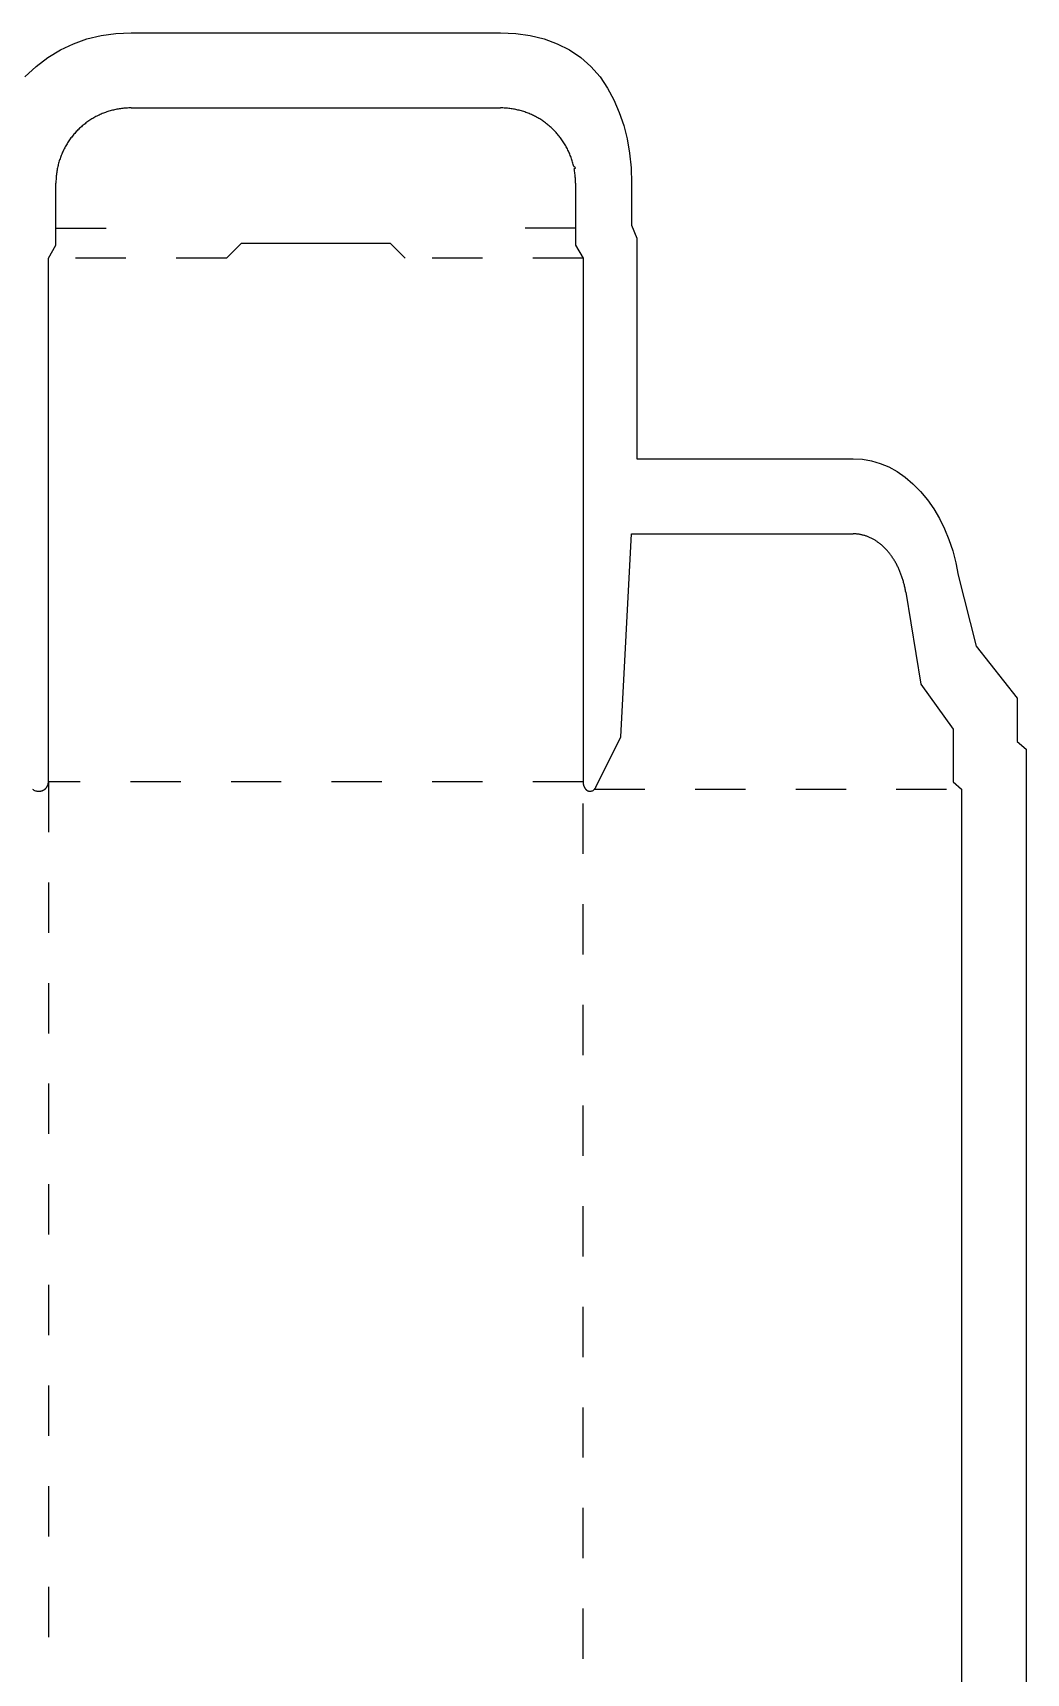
# Model space of a CAD drawing. Extents: x 0 to 553, y -827 to 47.
# Drawn here: x 316 to 553, y -390 to 1.2 of the extents above; entities that cross this region are included whole.
import ezdxf

# ---------------------------------------------------------------- set-up
doc = ezdxf.new("R2010")
doc.units = 0
doc.linetypes.add('DASHED', pattern=[24, 12, -12])
for name, color, linetype in [('BLEED', 3, 'CONTINUOUS'), ('CREASE', 5, 'DASHED'), ('CUT', 1, 'CONTINUOUS')]:
    doc.layers.add(name, color=color, linetype=linetype)

msp = doc.modelspace()

# ---------------------------------------------------------------- linework, layer by layer
at = {"layer": 'BLEED'}
for p, q in [((328.9352, -0.3061), (332.306, 0.5138)), ((332.306, 0.5138), (335.8127, 1.0057)), ((335.8127, 1.0057), (339.4552, 1.1697)), ((339.4552, 1.1697), (427.5999, 1.1697)), ((427.5999, 1.1697), (431.2393, 1.0057)), ((431.2393, 1.0057), (434.7243, 0.5138)), ((434.7243, 0.5138), (438.0362, -0.3061)), ((319.6377, -4.7336), (322.601, -2.9298)), ((322.601, -2.9298), (325.7002, -1.454)), ((325.7002, -1.454), (328.9352, -0.3061)), ((438.0362, -0.3061), (441.1563, -1.454)), ((441.1563, -1.454), (444.0662, -2.9298)), ((444.0662, -2.9298), (446.7471, -4.7336)), ((314.1187, -9.325), (316.8103, -6.8653)), ((316.8103, -6.8653), (319.6377, -4.7336)), ((446.7471, -4.7336), (449.1805, -6.8653)), ((449.1805, -6.8653), (451.3477, -9.325)), ((451.3477, -9.325), (453.1132, -12.0166)), ((453.1132, -12.0166), (454.6433, -14.8441)), ((454.6433, -14.8441), (455.9381, -17.8074)), ((455.9381, -17.8074), (456.9974, -20.9065)), ((456.9974, -20.9065), (457.8213, -24.1415)), ((457.8213, -24.1415), (458.4098, -27.5123)), ((458.4098, -27.5123), (458.7629, -31.019)), ((458.7629, -31.019), (458.8806, -34.6615)), ((458.8806, -34.6615), (458.8806, -44.6736)), ((458.8806, -44.6736), (460.1665, -47.7766)), ((460.1665, -47.7766), (460.1665, -100.4117)), ((460.1665, -100.4117), (511.7691, -100.4117)), ((511.7691, -100.4117), (513.984, -100.5335)), ((513.984, -100.5335), (516.1378, -100.8986)), ((516.1378, -100.8986), (518.2307, -101.5071)), ((518.2307, -101.5071), (520.2625, -102.3591)), ((520.2625, -102.3591), (522.2333, -103.4545)), ((522.2333, -103.4545), (524.143, -104.7933)), ((524.143, -104.7933), (525.9918, -106.3755)), ((525.9918, -106.3755), (527.7795, -108.2012)), ((527.7795, -108.2012), (529.4585, -110.2173)), ((529.4585, -110.2173), (530.9809, -112.371)), ((530.9809, -112.371), (532.3469, -114.6623)), ((532.3469, -114.6623), (533.5563, -117.0912)), ((533.5563, -117.0912), (534.6092, -119.6577)), ((534.6092, -119.6577), (535.5056, -122.3618)), ((535.5056, -122.3618), (536.2455, -125.2035)), ((536.2455, -125.2035), (536.8288, -128.1827)), ((536.8288, -128.1827), (541.132, -145.1229)), ((541.132, -145.1229), (550.9134, -157.487)), ((550.9134, -157.487), (550.9134, -167.8607)), ((550.9134, -167.8607), (553.0394, -169.6522)), ((553.0394, -169.6522), (553.0394, -610.4423))]:
    msp.add_line(p, q, dxfattribs=at)
at = {"layer": 'CREASE'}
for p, q in [((321.5396, -45.4109), (341.2467, -45.4109)), ((445.5155, -45.4109), (425.8084, -45.4109)), ((362.208, -52.5771), (319.748, -52.5771)), ((447.3071, -52.5771), (404.8471, -52.5771)), ((319.748, -177.4488), (319.748, -602.6457)), ((447.3071, -177.4488), (319.748, -177.4488)), ((447.3071, -602.6457), (447.3071, -177.4488)), ((450.047, -179.1972), (537.5802, -179.1972))]:
    msp.add_line(p, q, dxfattribs=at)
at = {"layer": 'CUT'}
for p, q in [((329.8555, -19.5349), (329.6191, -19.6875)), ((330.0943, -19.3859), (329.8555, -19.5349)), ((330.3354, -19.2408), (330.0943, -19.3859)), ((330.5788, -19.0995), (330.3354, -19.2408)), ((330.8243, -18.9619), (330.5788, -19.0995)), ((331.0719, -18.8283), (330.8243, -18.9619)), ((331.3217, -18.6986), (331.0719, -18.8283)), ((331.5734, -18.5728), (331.3217, -18.6986)), ((331.8271, -18.451), (331.5734, -18.5728)), ((332.0827, -18.3332), (331.8271, -18.451)), ((332.34, -18.2194), (332.0827, -18.3332)), ((332.5992, -18.1097), (332.34, -18.2194)), ((332.86, -18.004), (332.5992, -18.1097)), ((333.1225, -17.9025), (332.86, -18.004)), ((333.3865, -17.8051), (333.1225, -17.9025)), ((333.652, -17.7118), (333.3865, -17.8051)), ((333.919, -17.6228), (333.652, -17.7118)), ((334.1873, -17.5379), (333.919, -17.6228)), ((334.4569, -17.4573), (334.1873, -17.5379)), ((334.7277, -17.3809), (334.4569, -17.4573)), ((334.9998, -17.3088), (334.7277, -17.3809)), ((335.2729, -17.2409), (334.9998, -17.3088)), ((335.547, -17.1774), (335.2729, -17.2409)), ((335.8221, -17.1181), (335.547, -17.1774)), ((336.0981, -17.0632), (335.8221, -17.1181)), ((336.375, -17.0127), (336.0981, -17.0632)), ((336.6526, -16.9665), (336.375, -17.0127)), ((336.9309, -16.9246), (336.6526, -16.9665)), ((337.2098, -16.8872), (336.9309, -16.9246)), ((337.4892, -16.8541), (337.2098, -16.8872)), ((337.7692, -16.8254), (337.4892, -16.8541)), ((338.0495, -16.8011), (337.7692, -16.8254)), ((338.3303, -16.7813), (338.0495, -16.8011)), ((338.6112, -16.7658), (338.3303, -16.7813)), ((338.8924, -16.7547), (338.6112, -16.7658)), ((339.1738, -16.7481), (338.8924, -16.7547)), ((339.4552, -16.7459), (339.1738, -16.7481)), ((339.4552, -16.7459), (427.5999, -16.7459)), ((427.8813, -16.7481), (427.5999, -16.7459)), ((428.1627, -16.7547), (427.8813, -16.7481)), ((428.4439, -16.7658), (428.1627, -16.7547)), ((428.7249, -16.7813), (428.4439, -16.7658)), ((429.0056, -16.8011), (428.7249, -16.7813)), ((429.2859, -16.8254), (429.0056, -16.8011)), ((429.5659, -16.8541), (429.2859, -16.8254)), ((429.8453, -16.8872), (429.5659, -16.8541)), ((430.1243, -16.9246), (429.8453, -16.8872)), ((430.4025, -16.9665), (430.1243, -16.9246)), ((430.6801, -17.0127), (430.4025, -16.9665)), ((430.957, -17.0632), (430.6801, -17.0127)), ((431.233, -17.1181), (430.957, -17.0632)), ((431.5081, -17.1774), (431.233, -17.1181)), ((431.7822, -17.2409), (431.5081, -17.1774)), ((432.0554, -17.3088), (431.7822, -17.2409)), ((432.3274, -17.3809), (432.0554, -17.3088)), ((432.5982, -17.4573), (432.3274, -17.3809)), ((432.8678, -17.5379), (432.5982, -17.4573)), ((433.1362, -17.6228), (432.8678, -17.5379)), ((433.4031, -17.7118), (433.1362, -17.6228)), ((433.6686, -17.8051), (433.4031, -17.7118)), ((433.9326, -17.9025), (433.6686, -17.8051)), ((434.1951, -18.004), (433.9326, -17.9025)), ((434.4559, -18.1097), (434.1951, -18.004)), ((434.7151, -18.2194), (434.4559, -18.1097)), ((434.9725, -18.3332), (434.7151, -18.2194)), ((435.228, -18.451), (434.9725, -18.3332)), ((435.4817, -18.5728), (435.228, -18.451)), ((435.7334, -18.6986), (435.4817, -18.5728)), ((435.9832, -18.8283), (435.7334, -18.6986)), ((436.2308, -18.9619), (435.9832, -18.8283)), ((436.4764, -19.0995), (436.2308, -18.9619)), ((436.7197, -19.2408), (436.4764, -19.0995)), ((436.9608, -19.3859), (436.7197, -19.2408)), ((437.1996, -19.5349), (436.9608, -19.3859)), ((437.436, -19.6875), (437.1996, -19.5349)), ((325.4733, -23.4599), (325.2991, -23.6809)), ((325.651, -23.2417), (325.4733, -23.4599)), ((325.8321, -23.0263), (325.651, -23.2417)), ((326.0165, -22.8137), (325.8321, -23.0263)), ((326.2043, -22.6041), (326.0165, -22.8137)), ((326.3953, -22.3974), (326.2043, -22.6041)), ((326.5895, -22.1938), (326.3953, -22.3974)), ((326.7869, -21.9933), (326.5895, -22.1938)), ((326.9875, -21.7958), (326.7869, -21.9933)), ((327.1911, -21.6016), (326.9875, -21.7958)), ((327.3978, -21.4106), (327.1911, -21.6016)), ((327.6074, -21.2228), (327.3978, -21.4106)), ((327.8199, -21.0384), (327.6074, -21.2228)), ((328.0354, -20.8573), (327.8199, -21.0384)), ((328.2536, -20.6796), (328.0354, -20.8573)), ((328.4746, -20.5054), (328.2536, -20.6796)), ((328.6983, -20.3347), (328.4746, -20.5054)), ((328.9247, -20.1675), (328.6983, -20.3347)), ((329.1536, -20.0039), (328.9247, -20.1675)), ((329.3851, -19.8439), (329.1536, -20.0039)), ((329.6191, -19.6875), (329.3851, -19.8439)), ((437.67, -19.8439), (437.436, -19.6875)), ((437.9015, -20.0039), (437.67, -19.8439)), ((438.1305, -20.1675), (437.9015, -20.0039)), ((438.3568, -20.3347), (438.1305, -20.1675)), ((438.5805, -20.5054), (438.3568, -20.3347)), ((438.8015, -20.6796), (438.5805, -20.5054)), ((439.0198, -20.8573), (438.8015, -20.6796)), ((439.2352, -21.0384), (439.0198, -20.8573)), ((439.4477, -21.2228), (439.2352, -21.0384)), ((439.6574, -21.4106), (439.4477, -21.2228)), ((439.864, -21.6016), (439.6574, -21.4106)), ((440.0676, -21.7958), (439.864, -21.6016)), ((440.2682, -21.9933), (440.0676, -21.7958)), ((440.4656, -22.1938), (440.2682, -21.9933)), ((440.6598, -22.3974), (440.4656, -22.1938)), ((440.8509, -22.6041), (440.6598, -22.3974)), ((441.0386, -22.8137), (440.8509, -22.6041)), ((441.2231, -23.0263), (441.0386, -22.8137)), ((441.4041, -23.2417), (441.2231, -23.0263)), ((441.5818, -23.4599), (441.4041, -23.2417)), ((441.756, -23.6809), (441.5818, -23.4599)), ((323.1269, -27.289), (323.0131, -27.5464)), ((323.2447, -27.0334), (323.1269, -27.289)), ((323.3665, -26.7797), (323.2447, -27.0334)), ((323.4923, -26.528), (323.3665, -26.7797)), ((323.622, -26.2783), (323.4923, -26.528)), ((323.7556, -26.0306), (323.622, -26.2783)), ((323.8931, -25.7851), (323.7556, -26.0306)), ((324.0345, -25.5417), (323.8931, -25.7851)), ((324.1796, -25.3006), (324.0345, -25.5417)), ((324.3285, -25.0618), (324.1796, -25.3006)), ((324.4812, -24.8254), (324.3285, -25.0618)), ((324.6375, -24.5914), (324.4812, -24.8254)), ((324.7975, -24.3599), (324.6375, -24.5914)), ((324.9612, -24.131), (324.7975, -24.3599)), ((325.1284, -23.9046), (324.9612, -24.131)), ((325.2991, -23.6809), (325.1284, -23.9046)), ((441.9268, -23.9046), (441.756, -23.6809)), ((442.094, -24.131), (441.9268, -23.9046)), ((442.2576, -24.3599), (442.094, -24.131)), ((442.4176, -24.5914), (442.2576, -24.3599)), ((442.5739, -24.8254), (442.4176, -24.5914)), ((442.7266, -25.0618), (442.5739, -24.8254)), ((442.8755, -25.3006), (442.7266, -25.0618)), ((443.0206, -25.5417), (442.8755, -25.3006)), ((443.162, -25.7851), (443.0206, -25.5417)), ((443.2995, -26.0306), (443.162, -25.7851)), ((443.4331, -26.2783), (443.2995, -26.0306)), ((443.5628, -26.528), (443.4331, -26.2783)), ((443.6886, -26.7797), (443.5628, -26.528)), ((443.8104, -27.0334), (443.6886, -26.7797)), ((443.9283, -27.289), (443.8104, -27.0334)), ((444.0421, -27.5464), (443.9283, -27.289)), ((321.9118, -31.0285), (321.8569, -31.3045)), ((321.9711, -30.7533), (321.9118, -31.0285)), ((322.0346, -30.4792), (321.9711, -30.7533)), ((322.1024, -30.2061), (322.0346, -30.4792)), ((322.1746, -29.9341), (322.1024, -30.2061)), ((322.251, -29.6632), (322.1746, -29.9341)), ((322.3316, -29.3936), (322.251, -29.6632)), ((322.4164, -29.1253), (322.3316, -29.3936)), ((322.5055, -28.8583), (322.4164, -29.1253)), ((322.5987, -28.5928), (322.5055, -28.8583)), ((322.6962, -28.3288), (322.5987, -28.5928)), ((322.7977, -28.0663), (322.6962, -28.3288)), ((322.9033, -27.8055), (322.7977, -28.0663)), ((323.0131, -27.5464), (322.9033, -27.8055)), ((444.1518, -27.8055), (444.0421, -27.5464)), ((444.2574, -28.0663), (444.1518, -27.8055)), ((444.359, -28.3288), (444.2574, -28.0663)), ((444.4564, -28.5928), (444.359, -28.3288)), ((444.5496, -28.8583), (444.4564, -28.5928)), ((444.6387, -29.1253), (444.5496, -28.8583)), ((444.7235, -29.3936), (444.6387, -29.1253)), ((444.8042, -29.6632), (444.7235, -29.3936)), ((444.8806, -29.9341), (444.8042, -29.6632)), ((444.9527, -30.2061), (444.8806, -29.9341)), ((445.0205, -30.4792), (444.9527, -30.2061)), ((445.0841, -30.7533), (445.0205, -30.4792)), ((445.5016, -31.0285), (445.0841, -30.7533)), ((445.1982, -31.3045), (445.5016, -31.0285)), ((321.5418, -34.3801), (321.5396, -34.6615)), ((321.5396, -49.474), (321.5396, -34.6615)), ((321.5484, -34.0988), (321.5418, -34.3801)), ((321.5595, -33.8176), (321.5484, -34.0988)), ((321.5749, -33.5366), (321.5595, -33.8176)), ((321.5948, -33.2559), (321.5749, -33.5366)), ((321.6191, -32.9755), (321.5948, -33.2559)), ((321.6478, -32.6956), (321.6191, -32.9755)), ((321.6809, -32.4161), (321.6478, -32.6956)), ((321.7183, -32.1372), (321.6809, -32.4161)), ((321.7602, -31.8589), (321.7183, -32.1372)), ((321.8064, -31.5813), (321.7602, -31.8589)), ((321.8569, -31.3045), (321.8064, -31.5813)), ((445.2488, -31.5813), (445.1982, -31.3045)), ((445.295, -31.8589), (445.2488, -31.5813)), ((445.3368, -32.1372), (445.295, -31.8589)), ((445.3743, -32.4161), (445.3368, -32.1372)), ((445.4073, -32.6956), (445.3743, -32.4161)), ((445.436, -32.9755), (445.4073, -32.6956)), ((445.4603, -33.2559), (445.436, -32.9755)), ((445.4802, -33.5366), (445.4603, -33.2559)), ((445.4956, -33.8176), (445.4802, -33.5366)), ((445.5067, -34.0988), (445.4956, -33.8176)), ((445.5133, -34.3801), (445.5067, -34.0988)), ((445.5155, -34.6615), (445.5133, -34.3801)), ((445.5155, -34.6615), (445.5155, -49.474)), ((319.748, -52.5771), (321.5396, -49.474)), ((362.208, -52.5771), (365.7911, -48.994)), ((365.7911, -48.994), (401.264, -48.994)), ((401.264, -48.994), (404.8471, -52.5771)), ((445.5155, -49.474), (447.3071, -52.5771)), ((319.748, -177.4488), (319.748, -52.5771)), ((447.3071, -52.5771), (447.3071, -177.4488)), ((456.3087, -166.6995), (458.8806, -118.3273)), ((458.8806, -118.3273), (511.7691, -118.3273)), ((511.9419, -118.329), (511.7691, -118.3273)), ((512.1147, -118.3338), (511.9419, -118.329)), ((512.2874, -118.3419), (512.1147, -118.3338)), ((512.4601, -118.3532), (512.2874, -118.3419)), ((512.6326, -118.3678), (512.4601, -118.3532)), ((512.8049, -118.3856), (512.6326, -118.3678)), ((512.9771, -118.4066), (512.8049, -118.3856)), ((513.149, -118.4308), (512.9771, -118.4066)), ((513.3207, -118.4582), (513.149, -118.4308)), ((513.4921, -118.4889), (513.3207, -118.4582)), ((513.6632, -118.5228), (513.4921, -118.4889)), ((513.834, -118.5598), (513.6632, -118.5228)), ((514.0044, -118.6001), (513.834, -118.5598)), ((514.1743, -118.6435), (514.0044, -118.6001)), ((514.3439, -118.6901), (514.1743, -118.6435)), ((514.513, -118.7399), (514.3439, -118.6901)), ((514.6816, -118.7929), (514.513, -118.7399)), ((514.8496, -118.849), (514.6816, -118.7929)), ((515.0171, -118.9082), (514.8496, -118.849)), ((515.184, -118.9706), (515.0171, -118.9082)), ((515.3503, -119.0361), (515.184, -118.9706)), ((515.516, -119.1047), (515.3503, -119.0361)), ((515.681, -119.1764), (515.516, -119.1047)), ((515.8452, -119.2512), (515.681, -119.1764)), ((516.0088, -119.329), (515.8452, -119.2512)), ((516.1715, -119.4099), (516.0088, -119.329)), ((516.3335, -119.4939), (516.1715, -119.4099)), ((516.4947, -119.5808), (516.3335, -119.4939)), ((516.655, -119.6708), (516.4947, -119.5808)), ((516.8144, -119.7638), (516.655, -119.6708)), ((516.9729, -119.8597), (516.8144, -119.7638)), ((517.1304, -119.9586), (516.9729, -119.8597)), ((517.287, -120.0605), (517.1304, -119.9586)), ((517.4426, -120.1653), (517.287, -120.0605)), ((517.5972, -120.2729), (517.4426, -120.1653)), ((517.7507, -120.3835), (517.5972, -120.2729)), ((517.9031, -120.4969), (517.7507, -120.3835)), ((518.0545, -120.6132), (517.9031, -120.4969)), ((518.2047, -120.7323), (518.0545, -120.6132)), ((518.3537, -120.8542), (518.2047, -120.7323)), ((518.5016, -120.9788), (518.3537, -120.8542)), ((518.6482, -121.1063), (518.5016, -120.9788)), ((518.7936, -121.2364), (518.6482, -121.1063)), ((518.9377, -121.3693), (518.7936, -121.2364)), ((519.0805, -121.5049), (518.9377, -121.3693)), ((519.222, -121.6431), (519.0805, -121.5049)), ((519.3622, -121.7839), (519.222, -121.6431)), ((519.501, -121.9274), (519.3622, -121.7839)), ((519.6383, -122.0734), (519.501, -121.9274)), ((519.7743, -122.2221), (519.6383, -122.0734)), ((519.9088, -122.3732), (519.7743, -122.2221)), ((520.0419, -122.5268), (519.9088, -122.3732)), ((520.1734, -122.683), (520.0419, -122.5268)), ((520.3035, -122.8415), (520.1734, -122.683)), ((520.432, -123.0025), (520.3035, -122.8415)), ((520.5589, -123.1659), (520.432, -123.0025)), ((520.6843, -123.3317), (520.5589, -123.1659)), ((520.808, -123.4998), (520.6843, -123.3317)), ((520.9301, -123.6701), (520.808, -123.4998)), ((521.0506, -123.8428), (520.9301, -123.6701)), ((521.1693, -124.0177), (521.0506, -123.8428)), ((521.2864, -124.1948), (521.1693, -124.0177)), ((521.4018, -124.3741), (521.2864, -124.1948)), ((521.5154, -124.5555), (521.4018, -124.3741)), ((521.6272, -124.739), (521.5154, -124.5555)), ((521.7373, -124.9246), (521.6272, -124.739)), ((521.8456, -125.1123), (521.7373, -124.9246)), ((521.952, -125.3019), (521.8456, -125.1123)), ((522.0567, -125.4936), (521.952, -125.3019)), ((522.1594, -125.6871), (522.0567, -125.4936)), ((522.2603, -125.8826), (522.1594, -125.6871)), ((522.3593, -126.08), (522.2603, -125.8826)), ((522.4564, -126.2792), (522.3593, -126.08)), ((522.5515, -126.4802), (522.4564, -126.2792)), ((522.6447, -126.6829), (522.5515, -126.4802)), ((522.7359, -126.8874), (522.6447, -126.6829)), ((522.8252, -127.0936), (522.7359, -126.8874)), ((522.9124, -127.3014), (522.8252, -127.0936)), ((522.9977, -127.5108), (522.9124, -127.3014)), ((523.0809, -127.7219), (522.9977, -127.5108)), ((523.1621, -127.9344), (523.0809, -127.7219)), ((523.2412, -128.1485), (523.1621, -127.9344)), ((523.3182, -128.364), (523.2412, -128.1485)), ((523.3932, -128.5809), (523.3182, -128.364)), ((523.4661, -128.7993), (523.3932, -128.5809)), ((523.5368, -129.0189), (523.4661, -128.7993)), ((523.6054, -129.2399), (523.5368, -129.0189)), ((523.6719, -129.4621), (523.6054, -129.2399)), ((523.7362, -129.6856), (523.6719, -129.4621)), ((523.7984, -129.9102), (523.7362, -129.6856)), ((523.8584, -130.136), (523.7984, -129.9102)), ((523.9162, -130.3629), (523.8584, -130.136)), ((523.9718, -130.5909), (523.9162, -130.3629)), ((524.0253, -130.8199), (523.9718, -130.5909)), ((524.0765, -131.0498), (524.0253, -130.8199)), ((524.1254, -131.2807), (524.0765, -131.0498)), ((524.1722, -131.5125), (524.1254, -131.2807)), ((524.2167, -131.7451), (524.1722, -131.5125)), ((524.259, -131.9786), (524.2167, -131.7451)), ((524.299, -132.2128), (524.259, -131.9786)), ((524.299, -132.2128), (527.9356, -154.1585)), ((527.9356, -154.1585), (535.6513, -164.9079)), ((450.3566, -178.736), (456.3087, -166.6995)), ((535.6513, -164.9079), (535.6513, -177.4488)), ((315.9308, -179.1972), (316.0956, -179.3201)), ((316.0956, -179.3201), (316.2665, -179.4266)), ((316.2665, -179.4266), (316.4434, -179.5168)), ((316.4434, -179.5168), (316.6264, -179.5905)), ((316.6264, -179.5905), (316.8154, -179.6479)), ((316.8154, -179.6479), (317.0106, -179.6889)), ((317.0106, -179.6889), (317.2118, -179.7135)), ((317.2118, -179.7135), (317.419, -179.7217)), ((317.419, -179.7217), (317.4556, -179.7214)), ((317.4556, -179.7214), (317.4922, -179.7206)), ((317.4922, -179.7206), (317.5287, -179.7192)), ((317.5287, -179.7192), (317.5652, -179.7172)), ((317.5652, -179.7172), (317.6017, -179.7147)), ((317.6017, -179.7147), (317.6382, -179.7116)), ((317.6382, -179.7116), (317.6746, -179.708)), ((317.6746, -179.708), (317.7109, -179.7038)), ((317.7109, -179.7038), (317.7472, -179.699)), ((317.7472, -179.699), (317.7833, -179.6937)), ((317.7833, -179.6937), (317.8194, -179.6878)), ((317.8194, -179.6878), (317.8554, -179.6814)), ((317.8554, -179.6814), (317.8913, -179.6745)), ((317.8913, -179.6745), (317.9271, -179.6669)), ((317.9271, -179.6669), (317.9627, -179.6589)), ((317.9627, -179.6589), (317.9982, -179.6503)), ((317.9982, -179.6503), (318.0336, -179.6411)), ((318.0336, -179.6411), (318.0688, -179.6314)), ((318.0688, -179.6314), (318.1038, -179.6212)), ((318.1038, -179.6212), (318.1387, -179.6104)), ((318.1387, -179.6104), (318.1734, -179.5991)), ((318.1734, -179.5991), (318.2079, -179.5873)), ((318.2079, -179.5873), (318.2423, -179.575)), ((318.2423, -179.575), (318.2764, -179.5621)), ((318.2764, -179.5621), (318.3103, -179.5487)), ((318.3103, -179.5487), (318.344, -179.5348)), ((318.344, -179.5348), (318.3774, -179.5203)), ((318.3774, -179.5203), (318.4107, -179.5054)), ((318.4107, -179.5054), (318.4436, -179.4899)), ((318.4436, -179.4899), (318.4764, -179.474)), ((318.4764, -179.474), (318.5088, -179.4575)), ((318.5088, -179.4575), (318.541, -179.4406)), ((318.541, -179.4406), (318.573, -179.4231)), ((318.573, -179.4231), (318.6046, -179.4052)), ((318.6046, -179.4052), (318.6359, -179.3868)), ((318.6359, -179.3868), (318.667, -179.3679)), ((318.667, -179.3679), (318.6977, -179.3485)), ((318.6977, -179.3485), (318.7281, -179.3287)), ((318.7281, -179.3287), (318.7582, -179.3084)), ((318.7582, -179.3084), (318.788, -179.2876)), ((318.788, -179.2876), (318.8174, -179.2664)), ((318.8174, -179.2664), (318.8465, -179.2447)), ((318.8465, -179.2447), (318.8752, -179.2226)), ((318.8752, -179.2226), (318.9036, -179.2001)), ((318.9036, -179.2001), (318.9316, -179.1771)), ((318.9316, -179.1771), (318.9592, -179.1537)), ((318.9592, -179.1537), (318.9865, -179.1299)), ((318.9865, -179.1299), (319.0134, -179.1057)), ((319.0134, -179.1057), (319.0398, -179.081)), ((319.0398, -179.081), (319.0659, -179.056)), ((319.0659, -179.056), (319.0916, -179.0305)), ((319.0916, -179.0305), (319.1168, -179.0047)), ((319.1168, -179.0047), (319.1416, -178.9785)), ((319.1416, -178.9785), (319.1661, -178.9519)), ((319.1661, -178.9519), (319.19, -178.9249)), ((319.19, -178.9249), (319.2136, -178.8976)), ((319.2136, -178.8976), (319.2367, -178.8699)), ((319.2367, -178.8699), (319.2593, -178.8419)), ((319.2593, -178.8419), (319.2815, -178.8135)), ((319.2815, -178.8135), (319.3032, -178.7848)), ((319.3032, -178.7848), (319.3245, -178.7557)), ((319.3245, -178.7557), (319.3453, -178.7264)), ((319.3453, -178.7264), (319.3656, -178.6967)), ((319.3656, -178.6967), (319.3855, -178.6667)), ((319.3855, -178.6667), (319.4049, -178.6364)), ((319.4049, -178.6364), (319.4237, -178.6058)), ((319.4237, -178.6058), (319.4421, -178.5749)), ((319.4421, -178.5749), (319.46, -178.5438)), ((319.46, -178.5438), (319.4773, -178.5124)), ((319.4773, -178.5124), (319.4942, -178.4807)), ((319.4942, -178.4807), (319.5106, -178.4487)), ((319.5106, -178.4487), (319.5264, -178.4166)), ((319.5264, -178.4166), (319.5417, -178.3841)), ((319.5417, -178.3841), (319.5565, -178.3515)), ((319.5565, -178.3515), (319.5708, -178.3186)), ((319.5708, -178.3186), (319.5845, -178.2855)), ((319.5845, -178.2855), (319.5977, -178.2522)), ((319.5977, -178.2522), (319.6104, -178.2187)), ((319.6104, -178.2187), (319.6225, -178.185)), ((319.6225, -178.185), (319.6341, -178.1512)), ((319.6341, -178.1512), (319.6451, -178.1171)), ((319.6451, -178.1171), (319.6556, -178.0829)), ((319.6556, -178.0829), (319.6655, -178.0486)), ((319.6655, -178.0486), (319.6749, -178.0141)), ((319.6749, -178.0141), (319.6837, -177.9794)), ((319.6837, -177.9794), (319.692, -177.9446)), ((319.692, -177.9446), (319.6997, -177.9097)), ((319.6997, -177.9097), (319.7068, -177.8747)), ((319.7068, -177.8747), (319.7134, -177.8396)), ((319.7134, -177.8396), (319.7194, -177.8044)), ((319.7194, -177.8044), (319.7248, -177.7691)), ((319.7248, -177.7691), (319.7297, -177.7337)), ((319.7297, -177.7337), (319.734, -177.6982)), ((319.734, -177.6982), (319.7377, -177.6627)), ((319.7377, -177.6627), (319.7409, -177.6271)), ((319.7409, -177.6271), (319.7435, -177.5915)), ((319.7435, -177.5915), (319.7455, -177.5559)), ((319.7455, -177.5559), (319.7469, -177.5202)), ((319.7469, -177.5202), (319.7478, -177.4845)), ((319.7478, -177.4845), (319.7481, -177.4488)), ((447.3071, -177.4488), (447.3073, -177.4845)), ((447.3073, -177.4845), (447.3079, -177.5202)), ((447.3079, -177.5202), (447.3089, -177.5559)), ((447.3089, -177.5559), (447.3104, -177.5915)), ((447.3104, -177.5915), (447.3122, -177.6271)), ((447.3122, -177.6271), (447.3145, -177.6627)), ((447.3145, -177.6627), (447.3172, -177.6982)), ((447.3172, -177.6982), (447.3203, -177.7337)), ((447.3203, -177.7337), (447.3237, -177.7691)), ((447.3237, -177.7691), (447.3277, -177.8044)), ((447.3277, -177.8044), (447.332, -177.8396)), ((447.332, -177.8396), (447.3367, -177.8747)), ((447.3367, -177.8747), (447.3418, -177.9097)), ((447.3418, -177.9097), (447.3473, -177.9446)), ((447.3473, -177.9446), (447.3533, -177.9794)), ((447.3533, -177.9794), (447.3596, -178.0141)), ((447.3596, -178.0141), (447.3663, -178.0486)), ((447.3663, -178.0486), (447.3734, -178.0829)), ((447.3734, -178.0829), (447.381, -178.1171)), ((447.381, -178.1171), (447.3889, -178.1512)), ((447.3889, -178.1512), (447.3972, -178.185)), ((447.3972, -178.185), (447.4059, -178.2187)), ((447.4059, -178.2187), (447.415, -178.2522)), ((447.415, -178.2522), (447.4245, -178.2855)), ((447.4245, -178.2855), (447.4343, -178.3186)), ((447.4343, -178.3186), (447.4446, -178.3515)), ((447.4446, -178.3515), (447.4552, -178.3841)), ((447.4552, -178.3841), (447.4662, -178.4166)), ((447.4662, -178.4166), (447.4775, -178.4487)), ((447.4775, -178.4487), (447.4893, -178.4807)), ((447.4893, -178.4807), (447.5014, -178.5124)), ((447.5014, -178.5124), (447.5139, -178.5438)), ((447.5139, -178.5438), (447.5267, -178.5749)), ((447.5267, -178.5749), (447.5399, -178.6058)), ((447.5399, -178.6058), (447.5534, -178.6364)), ((447.5534, -178.6364), (447.5673, -178.6667)), ((447.5673, -178.6667), (447.5816, -178.6967)), ((447.5816, -178.6967), (447.5961, -178.7264)), ((447.5961, -178.7264), (447.6111, -178.7557)), ((447.6111, -178.7557), (447.6263, -178.7848)), ((447.6263, -178.7848), (447.6419, -178.8135)), ((447.6419, -178.8135), (447.6579, -178.8419)), ((447.6579, -178.8419), (447.6741, -178.8699)), ((447.6741, -178.8699), (447.6907, -178.8976)), ((447.6907, -178.8976), (447.7076, -178.9249)), ((447.7076, -178.9249), (447.7248, -178.9519)), ((447.7248, -178.9519), (447.7423, -178.9785)), ((447.7423, -178.9785), (447.7602, -179.0047)), ((447.7602, -179.0047), (447.7783, -179.0305)), ((447.7783, -179.0305), (447.7967, -179.056)), ((447.7967, -179.056), (447.8154, -179.081)), ((447.8154, -179.081), (447.8344, -179.1057)), ((447.8344, -179.1057), (447.8537, -179.1299)), ((447.8537, -179.1299), (447.8733, -179.1537)), ((447.8733, -179.1537), (447.8931, -179.1771)), ((447.8931, -179.1771), (447.9132, -179.2001)), ((447.9132, -179.2001), (447.9336, -179.2226)), ((447.9336, -179.2226), (447.9542, -179.2447)), ((447.9542, -179.2447), (447.9751, -179.2664)), ((447.9751, -179.2664), (447.9962, -179.2876)), ((447.9962, -179.2876), (448.0175, -179.3084)), ((448.0175, -179.3084), (448.0392, -179.3287)), ((448.0392, -179.3287), (448.061, -179.3485)), ((448.061, -179.3485), (448.083, -179.3679)), ((448.083, -179.3679), (448.1053, -179.3868)), ((448.1053, -179.3868), (448.1278, -179.4052)), ((448.1278, -179.4052), (448.1505, -179.4231)), ((448.1505, -179.4231), (448.1734, -179.4406)), ((448.1734, -179.4406), (448.1966, -179.4575)), ((448.1966, -179.4575), (448.2199, -179.474)), ((448.2199, -179.474), (448.2433, -179.4899)), ((448.2433, -179.4899), (448.267, -179.5054)), ((448.267, -179.5054), (448.2909, -179.5203)), ((448.2909, -179.5203), (448.3149, -179.5348)), ((448.3149, -179.5348), (448.3391, -179.5487)), ((448.3391, -179.5487), (448.3634, -179.5621)), ((448.3634, -179.5621), (448.3879, -179.575)), ((448.3879, -179.575), (448.4125, -179.5873)), ((448.4125, -179.5873), (448.4373, -179.5991)), ((448.4373, -179.5991), (448.4622, -179.6104)), ((448.4622, -179.6104), (448.4873, -179.6212)), ((448.4873, -179.6212), (448.5124, -179.6314)), ((448.5124, -179.6314), (448.5377, -179.6411)), ((448.5377, -179.6411), (448.5631, -179.6503)), ((448.5631, -179.6503), (448.5886, -179.6589)), ((448.5886, -179.6589), (448.6141, -179.6669)), ((448.6141, -179.6669), (448.6398, -179.6745)), ((448.6398, -179.6745), (448.6656, -179.6814)), ((448.6656, -179.6814), (448.6914, -179.6878)), ((448.6914, -179.6878), (448.7173, -179.6937)), ((448.7173, -179.6937), (448.7433, -179.699)), ((448.7433, -179.699), (448.7693, -179.7038)), ((448.7693, -179.7038), (448.7954, -179.708)), ((448.7954, -179.708), (448.8215, -179.7116)), ((448.8215, -179.7116), (448.8476, -179.7147)), ((448.8476, -179.7147), (448.8738, -179.7172)), ((448.8738, -179.7172), (448.9001, -179.7192)), ((448.9001, -179.7192), (448.9263, -179.7206)), ((448.9263, -179.7206), (448.9526, -179.7214)), ((448.9526, -179.7214), (448.9788, -179.7217)), ((448.9788, -179.7217), (449.1276, -179.7135)), ((449.1276, -179.7135), (449.272, -179.6889)), ((449.272, -179.6889), (449.412, -179.6479)), ((449.412, -179.6479), (449.5477, -179.5905)), ((449.5477, -179.5905), (449.6791, -179.5168)), ((449.6791, -179.5168), (449.8061, -179.4266)), ((449.8061, -179.4266), (449.9287, -179.3201)), ((449.9287, -179.3201), (450.047, -179.1972)), ((450.047, -179.1972), (450.0908, -179.1459)), ((450.0908, -179.1459), (450.1332, -179.0928)), ((450.1332, -179.0928), (450.1741, -179.0379)), ((450.1741, -179.0379), (450.2136, -178.9812)), ((450.2136, -178.9812), (450.2515, -178.9226)), ((450.2515, -178.9226), (450.288, -178.8622)), ((450.288, -178.8622), (450.3231, -178.8)), ((450.3231, -178.8), (450.3566, -178.736)), ((535.6513, -177.4488), (537.5802, -179.1972)), ((537.5802, -179.1972), (537.5802, -600.8973))]:
    msp.add_line(p, q, dxfattribs=at)

doc.saveas('drawing.dxf')
